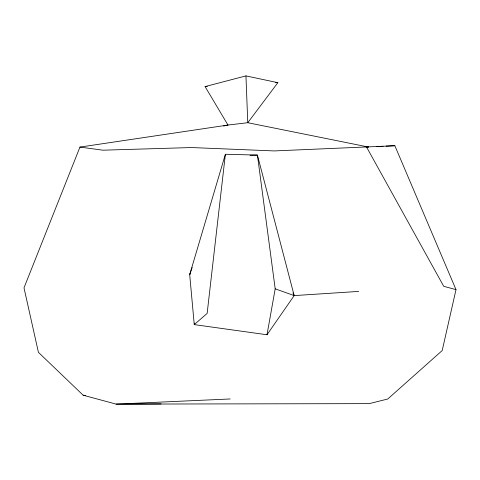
<?xml version="1.0" encoding="UTF-8"?>
<svg xmlns="http://www.w3.org/2000/svg" width="480" height="480" viewBox="0 0 480 480"><rect width="100%" height="100%" fill="white"/><g stroke="black" fill="none" stroke-linecap="round" stroke-linejoin="round"><path stroke-width="0.72" d="M194.406 323.124L194.25 324.612L267.006 334.758L294.186 295.596L257.412 155.088L225.384 154.266L189.696 274.614L194.25 324.612L207.144 313.428L225.384 154.266M267.006 334.758L275.196 288.834L257.412 155.088L250.08 155.28M79.956 147.084L102.912 150.192L191.394 147.546L274.206 150.93L394.86 145.728L456 289.632L442.2 350.556L387.732 399.018L369.216 403.638L116.082 404.106L83.142 395.202L38.424 352.332L24 287.85L79.956 147.084L227.976 125.046L247.77 122.712L368.34 147.024L366.114 147.132M192.186 267.582L189.696 274.614L190.458 273.336M245.946 75.894L277.866 82.68L247.77 122.712L245.946 75.894L205.074 86.592L227.976 125.046L223.596 126.024M205.074 86.592L207.312 86.418M275.196 288.834L294.186 295.596L358.662 291.414M376.44 146.628L383.076 146.304M386.022 146.16L394.86 145.728M230.16 398.964L116.082 404.106L161.034 403.914M275.658 82.686L277.866 82.68M83.142 395.202L85.368 395.46M368.34 147.024L366.36 146.706L443.73 286.314L456 289.632M292.95 292.872L294.186 295.596"/></g></svg>
